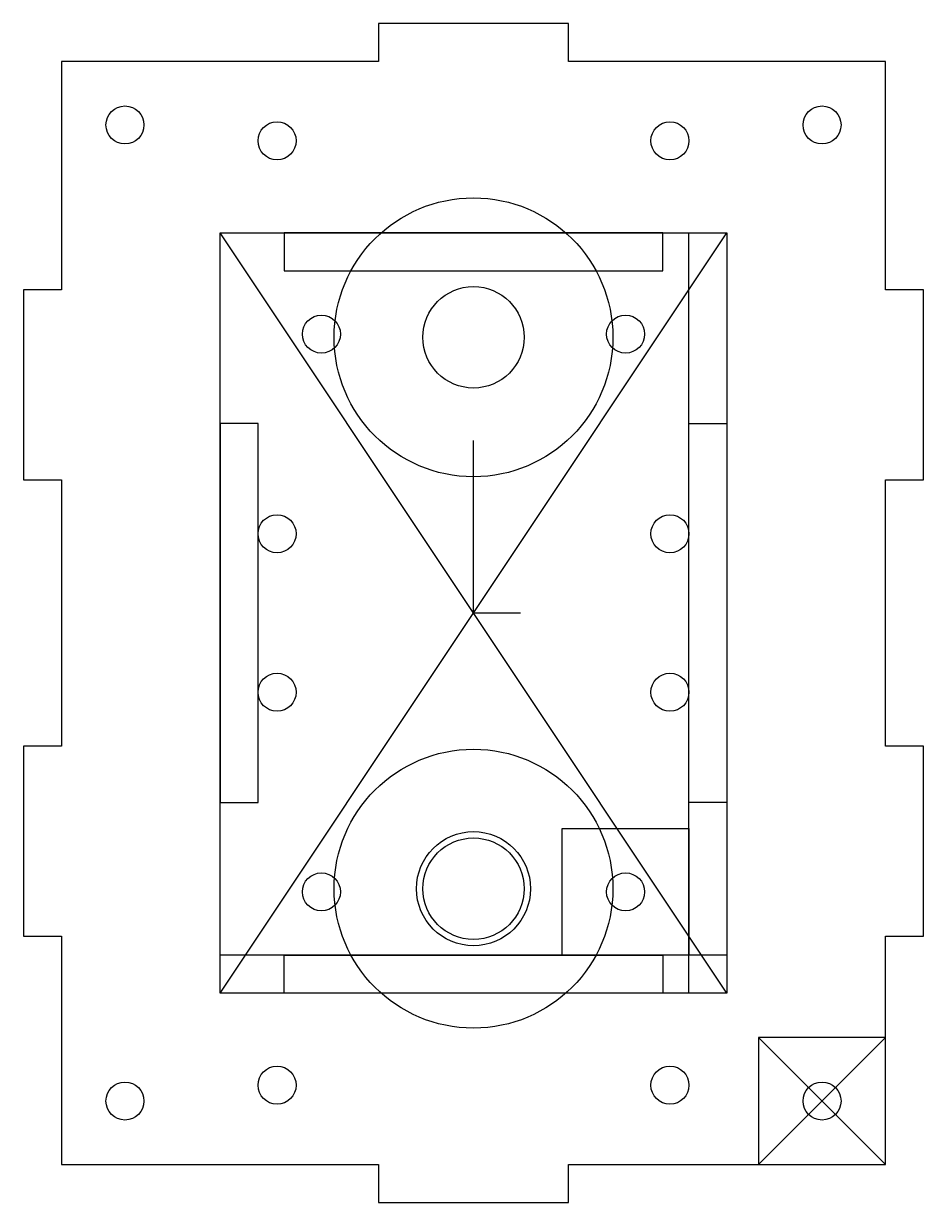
# Model space of a CAD drawing. Header units: millimetres. Extents: x -3 to 68, y -3 to 90.
import ezdxf

# ---------------------------------------------------------------- set-up
doc = ezdxf.new("R2010")
doc.units = ezdxf.units.MM
doc.layers.get('0').update_dxf_attribs({"linetype": 'CONTINUOUS'})

msp = doc.modelspace()

# ---------------------------------------------------------------- linework, layer by layer
for p, q in [((52.5, 13.5), (12.5, 73.5)), ((12.5, 13.5), (52.5, 73.5)), ((49.5, 13.5), (49.5, 73.5)), ((32.5, 43.5), (32.5, 57.097)), ((32.5, 43.5), (36.22, 43.5)), ((52.5, 16.5), (12.5, 16.5)), ((65, 10), (55, 0)), ((55, 10), (65, 0))]:
    msp.add_line(p, q)
for points in [[(25, 0), (25, -3), (40, -3), (40, 0), (65, 0), (65, 18), (68, 18), (68, 33), (65, 33), (65, 54), (68, 54), (68, 69), (65, 69), (65, 87), (40, 87), (40, 90), (25, 90), (25, 87), (0, 87), (0, 69), (-3, 69), (-3, 54), (0, 54), (0, 33), (-3, 33), (-3, 18), (0, 18), (0, 0)], [(52.5, 13.5), (12.5, 13.5), (12.5, 73.5), (52.5, 73.5)], [(47.45, 70.5), (47.45, 73.5), (17.55, 73.5), (17.55, 70.5)], [(15.5, 28.55), (15.5, 58.45), (12.5, 58.45), (12.5, 28.55)], [(52.5, 28.55), (49.5, 28.55), (49.5, 58.45), (52.5, 58.45)], [(49.5, 16.5), (39.5, 16.5), (39.5, 26.5), (49.5, 26.5)], [(47.45, 13.5), (17.55, 13.5), (17.55, 16.5), (47.45, 16.5)], [(65, 10), (55, 10), (55, 0), (65, 0)]]:
    msp.add_lwpolyline(points, close=True)
for centre, radius in [((5, 82), 1.5), ((60, 82), 1.5), ((17, 80.75), 1.5), ((48, 80.75), 1.5), ((32.5, 65.25), 11), ((32.5, 65.25), 4), ((20.5, 65.5), 1.5), ((44.5, 65.5), 1.5), ((17, 49.75), 1.5), ((48, 49.75), 1.5), ((17, 37.25), 1.5), ((48, 37.25), 1.5), ((32.5, 21.75), 11), ((32.5, 21.75), 4.5), ((32.5, 21.75), 4), ((20.5, 21.5), 1.5), ((44.5, 21.5), 1.5), ((17, 6.25), 1.5), ((48, 6.25), 1.5), ((5, 5), 1.5), ((60, 5), 1.5)]:
    msp.add_circle(centre, radius)

doc.saveas('drawing.dxf')
